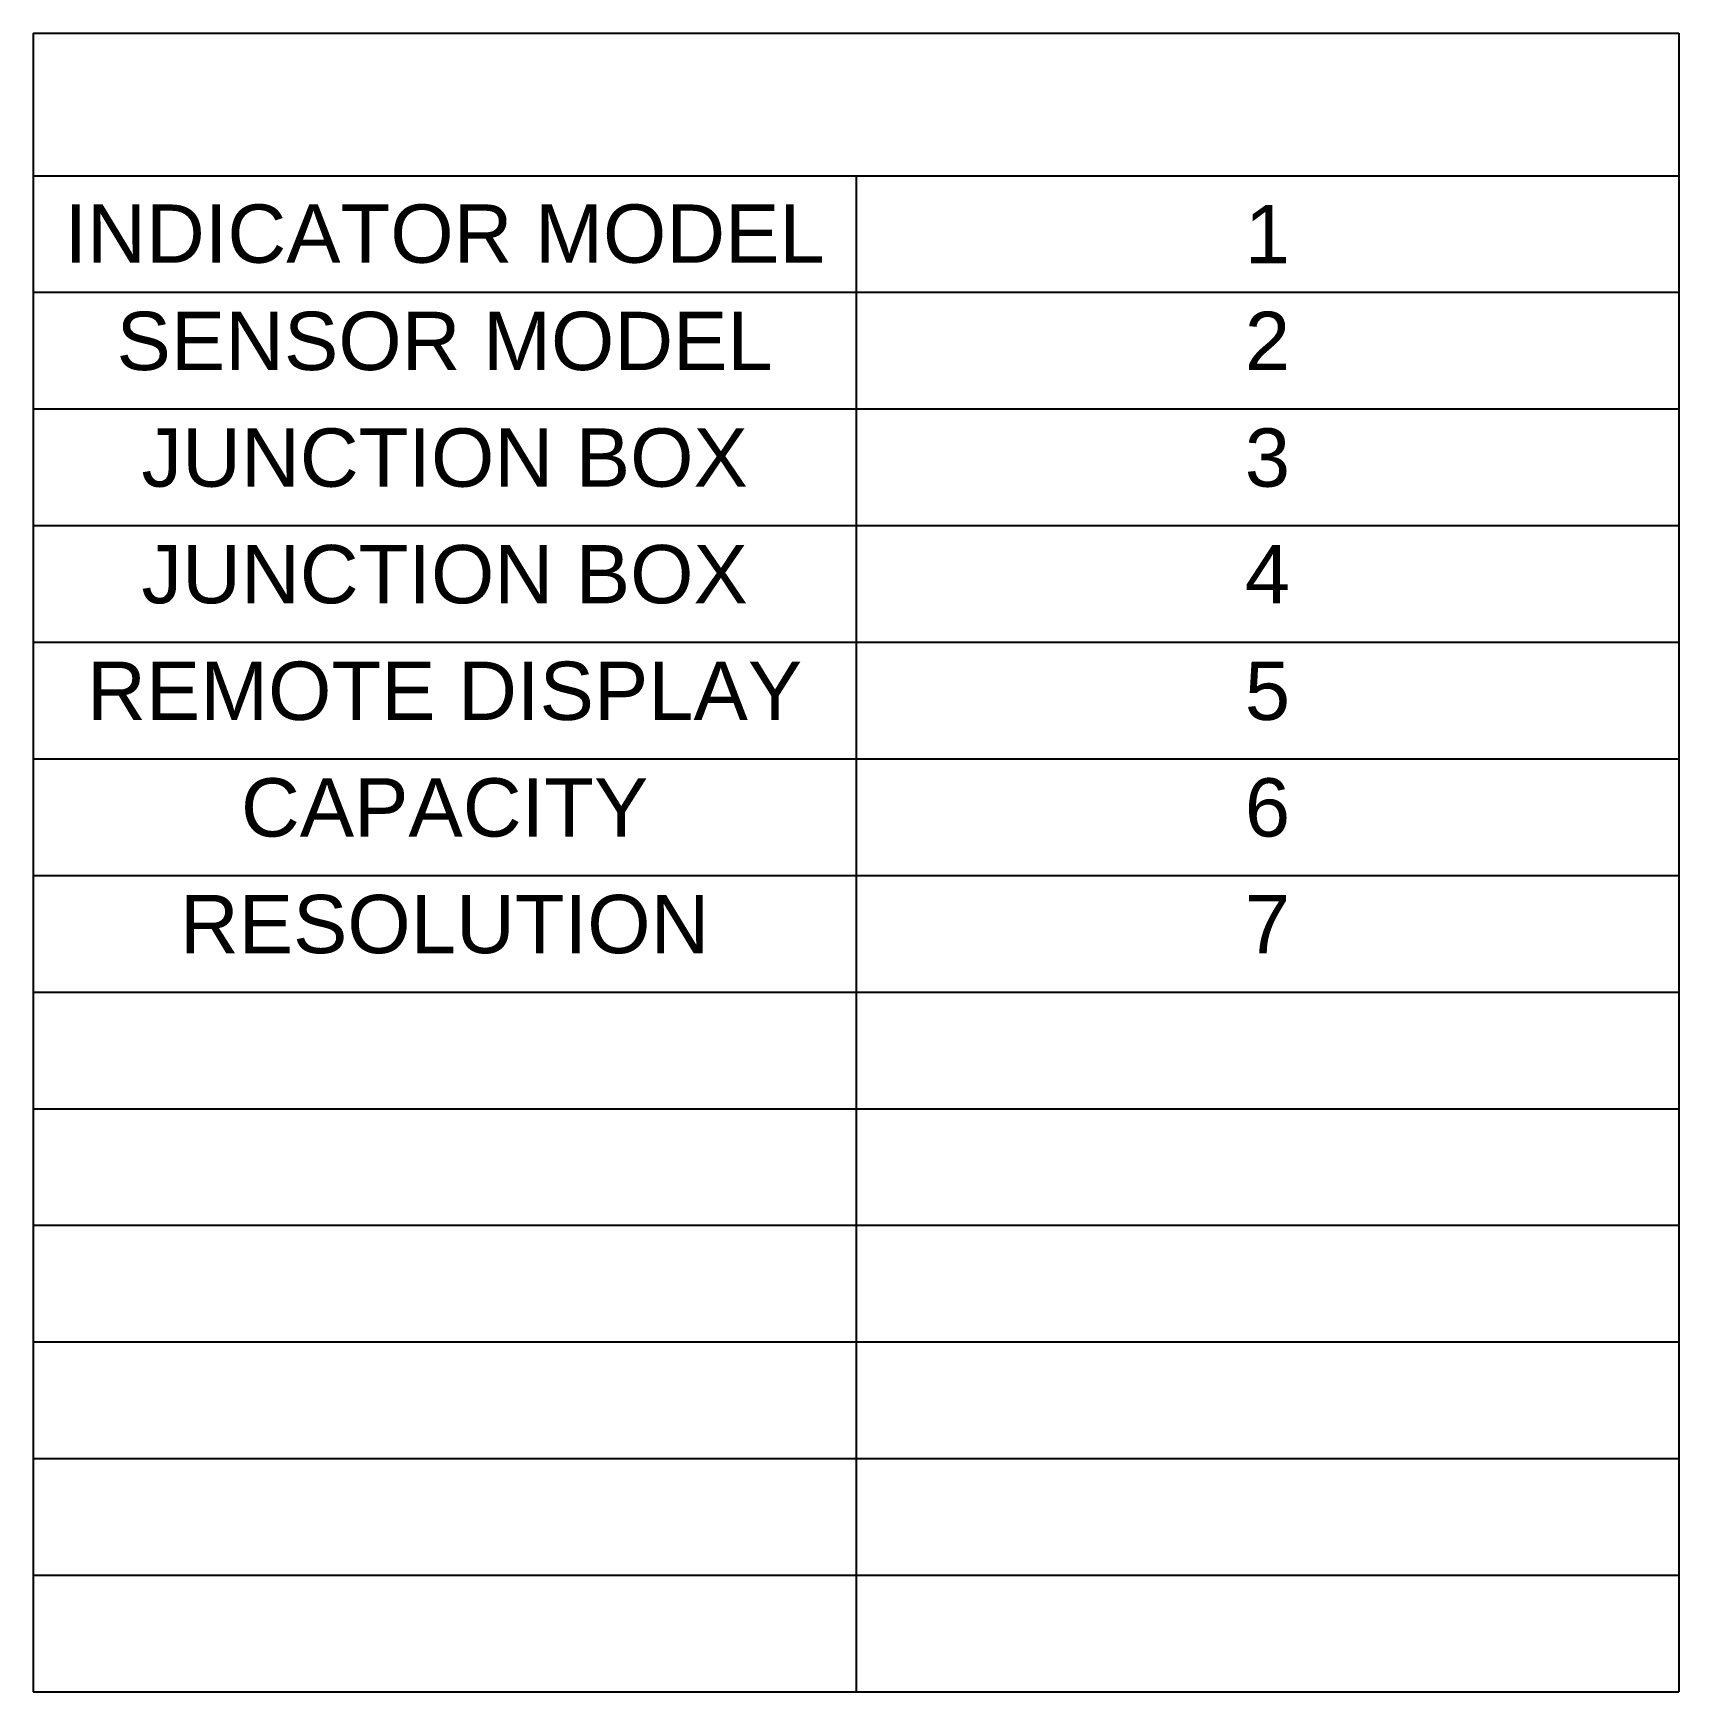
# Model space of a CAD drawing. Header units: millimetres. Extents: x 421 to 548, y 396 to 524.
import ezdxf

# ---------------------------------------------------------------- set-up
doc = ezdxf.new("R2010")
doc.units = ezdxf.units.MM
doc.styles.get("Standard").update_dxf_attribs({"font": 'arial.ttf'})

# ---------------------------------------------------------------- blocks, each defined once
blk = doc.blocks.new('*T1')
at = {"color": 0, "lineweight": -2}
for p, q in [((0, 0), (127, 0)), ((0, 0), (0, -128)), ((127, 0), (127, -128)), ((0, -11), (127, -11)), ((63.5, -11), (63.5, -128)), ((0, -20), (127, -20)), ((0, -29), (127, -29)), ((0, -38), (127, -38)), ((0, -47), (127, -47)), ((0, -56), (127, -56)), ((0, -65), (127, -65)), ((0, -74), (127, -74)), ((0, -83), (127, -83)), ((0, -92), (127, -92)), ((0, -101), (127, -101)), ((0, -110), (127, -110)), ((0, -119), (127, -119)), ((0, -128), (127, -128))]:
    blk.add_line(p, q, dxfattribs=at)
at = {"color": 0, "char_height": 4.5, "width": 60.5}
for s, insert, attachment_point in [('INDICATOR MODEL', (31.75, -15.5), 5), ('1', (95.25, -15.5), 5), ('SENSOR MODEL', (31.75, -21.5), 2), ('2', (95.25, -21.5), 2), ('JUNCTION BOX', (31.75, -30.5), 2), ('3', (95.25, -30.5), 2), ('JUNCTION BOX', (31.75, -39.5), 2), ('4', (95.25, -39.5), 2), ('REMOTE DISPLAY', (31.75, -48.5), 2), ('5', (95.25, -48.5), 2), ('CAPACITY', (31.75, -57.5), 2), ('6', (95.25, -57.5), 2), ('RESOLUTION', (31.75, -66.5), 2), ('7', (95.25, -66.5), 2)]:
    blk.add_mtext(s, dxfattribs=dict(at, insert=insert, attachment_point=attachment_point))

msp = doc.modelspace()

# ---------------------------------------------------------------- block references
msp.add_blockref('*T1', (421.15, 524.44))

doc.saveas('drawing.dxf')
